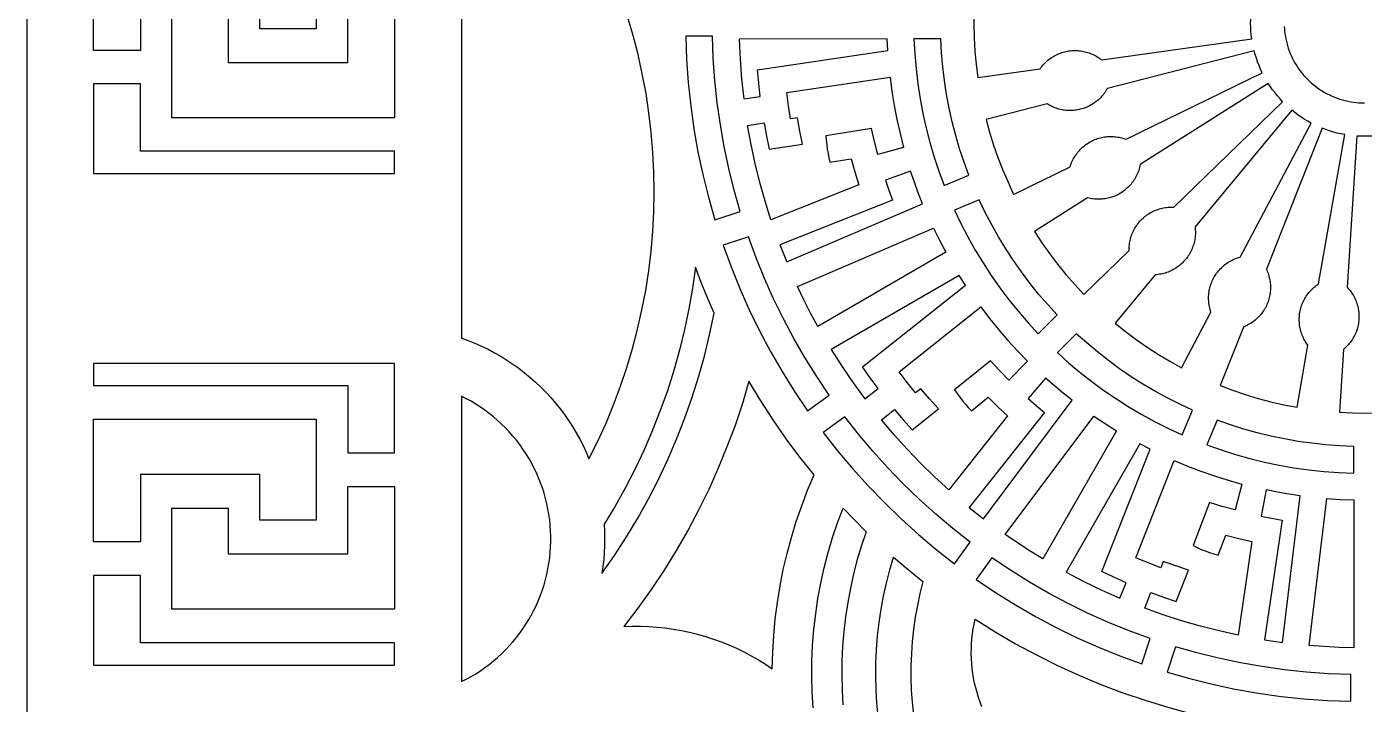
# Model space of a CAD drawing. Header units: millimetres. Extents: x 18407 to 19207, y 1 to 1601.
# Drawn here: x 18407.2 to 18807.2, y 597.7 to 800.3 of the extents above; entities that cross this region are included whole.
import ezdxf

# ---------------------------------------------------------------- set-up
doc = ezdxf.new("R2010")
doc.units = ezdxf.units.MM
doc.layers.get('0').update_dxf_attribs({"color": 1, "true_color": 0xff0000})

msp = doc.modelspace()

# ---------------------------------------------------------------- linework, layer by layer
for points in [[(18407.23, 1.46), (19207.23, 1.46), (19207.23, 1601.46), (18407.23, 1601.46)], [(18427.23, 793.17), (18427.23, 829.9), (18493.79, 829.9), (18493.79, 799.64), (18476.96, 799.64), (18476.96, 813.31), (18441.21, 813.31), (18441.21, 793.17)], [(18517.23, 809.76), (18517.23, 773.02), (18450.67, 773.02), (18450.67, 803.29), (18467.5, 803.29), (18467.5, 789.61), (18503.25, 789.61), (18503.25, 809.76)], [(18517.23, 763), (18441.21, 763), (18441.21, 783.14), (18427.23, 783.14), (18427.23, 756.34), (18517.23, 756.34)], [(18427.23, 692.95), (18503.25, 692.95), (18503.25, 672.81), (18517.23, 672.81), (18517.23, 699.6), (18427.23, 699.6)], [(18427.23, 646.19), (18427.23, 682.92), (18493.79, 682.92), (18493.79, 652.66), (18476.96, 652.66), (18476.96, 666.34), (18441.21, 666.34), (18441.21, 646.19)], [(18517.23, 662.78), (18517.23, 626.05), (18450.67, 626.05), (18450.67, 656.31), (18467.5, 656.31), (18467.5, 642.64), (18503.25, 642.64), (18503.25, 662.78)], [(18517.23, 616.02), (18441.21, 616.02), (18441.21, 636.17), (18427.23, 636.17), (18427.23, 609.37), (18517.23, 609.37)]]:
    msp.add_lwpolyline(points, close=True)
for points in [[(18537.23, 838.2), (18537.23, 707.16)], [(18690.72, 808.92), (18690.54, 804.93), (18690.49, 800.94), (18690.57, 796.95), (18690.8, 792.97), (18691.15, 788.99), (18691.65, 785.04)], [(18575.37, 671.06), (18578.01, 676.36), (18580.47, 681.75), (18582.74, 687.22), (18584.82, 692.77), (18586.71, 698.38), (18588.42, 704.05), (18589.92, 709.78), (18591.23, 715.56), (18592.35, 721.38), (18593.26, 727.23), (18593.97, 733.11), (18594.48, 739.01), (18594.8, 744.92), (18594.91, 750.85), (18594.81, 756.77), (18594.52, 762.68), (18594.02, 768.59), (18593.32, 774.47), (18592.43, 780.32), (18591.33, 786.14), (18590.04, 791.92), (18588.54, 797.66), (18586.86, 803.33)], [(18773.6, 796.68), (18773.45, 797.83), (18773.35, 798.99), (18773.28, 800.15), (18773.26, 801.31), (18773.27, 802.47), (18773.33, 803.63)], [(18783.28, 800.34), (18783.34, 799.5), (18783.42, 798.68), (18783.53, 797.85), (18783.67, 797.03), (18783.84, 796.22), (18784.03, 795.41), (18784.26, 794.61), (18784.51, 793.81), (18784.79, 793.03), (18785.1, 792.26), (18785.43, 791.49), (18785.79, 790.74), (18786.17, 790), (18786.58, 789.28), (18787.02, 788.57), (18787.48, 787.88), (18787.96, 787.2), (18788.47, 786.54), (18789, 785.9), (18789.55, 785.27), (18790.12, 784.67), (18790.71, 784.09), (18791.33, 783.52), (18791.96, 782.98), (18792.61, 782.46), (18793.28, 781.97), (18793.96, 781.5), (18794.66, 781.05), (18795.38, 780.62), (18796.11, 780.22), (18796.85, 779.85), (18797.61, 779.5), (18798.38, 779.18), (18799.16, 778.89), (18799.95, 778.62), (18800.74, 778.38), (18801.55, 778.17), (18802.36, 777.99), (18803.18, 777.83), (18804, 777.71), (18804.83, 777.61), (18805.65, 777.54), (18806.49, 777.5), (18807.32, 777.49)], [(18612.31, 797.46), (18604.3, 797.46)], [(18604.3, 797.46), (18604.56, 790.5), (18605.06, 783.54), (18605.79, 776.61), (18606.76, 769.71), (18607.97, 762.85), (18609.42, 756.03), (18611.09, 749.26), (18613, 742.56)], [(18620.61, 745.03), (18618.79, 751.43), (18617.19, 757.9), (18615.82, 764.41), (18614.67, 770.96), (18613.74, 777.55), (18613.03, 784.17), (18612.56, 790.81), (18612.31, 797.46)], [(18664.57, 796.59), (18620.33, 796.55)], [(18620.33, 796.55), (18620.58, 790.58), (18621.03, 784.62), (18621.66, 778.67)], [(18664.73, 793.16), (18664.57, 796.59)], [(18680.58, 796.61), (18672.57, 796.6)], [(18672.57, 796.6), (18672.81, 792.11), (18673.2, 787.64), (18673.73, 783.18), (18674.42, 778.74), (18675.25, 774.33), (18676.22, 769.94), (18677.35, 765.6), (18678.62, 761.29), (18680.03, 757.02), (18681.58, 752.81)], [(18688.97, 755.88), (18687.53, 759.8), (18686.22, 763.77), (18685.05, 767.78), (18684, 771.82), (18683.09, 775.9), (18682.32, 780), (18681.68, 784.13), (18681.17, 788.27), (18680.81, 792.44), (18680.58, 796.61)], [(18728.73, 790.31), (18773.6, 796.68)], [(18625.81, 787.38), (18664.73, 793.16)], [(18710.28, 787.68), (18710.54, 788.04), (18710.8, 788.38), (18711.08, 788.72), (18711.37, 789.04), (18711.67, 789.36), (18711.98, 789.66), (18712.3, 789.96), (18712.63, 790.24), (18712.98, 790.51), (18713.33, 790.77), (18713.68, 791.02), (18714.05, 791.25), (18714.43, 791.47), (18714.81, 791.68), (18715.2, 791.88), (18715.59, 792.06), (18715.99, 792.23), (18716.4, 792.39), (18716.81, 792.53), (18717.23, 792.65), (18717.65, 792.77), (18718.07, 792.86), (18718.5, 792.95), (18718.93, 793.02), (18719.36, 793.07), (18719.8, 793.11), (18720.23, 793.13), (18720.67, 793.14), (18721.1, 793.14), (18721.54, 793.12), (18721.97, 793.08), (18722.41, 793.03), (18722.84, 792.96), (18723.27, 792.88), (18723.69, 792.79), (18724.11, 792.68), (18724.53, 792.56), (18724.94, 792.42), (18725.35, 792.27), (18725.75, 792.1), (18726.15, 791.92), (18726.54, 791.73), (18726.93, 791.53), (18727.3, 791.31), (18727.67, 791.07), (18728.03, 790.83), (18728.38, 790.57), (18728.73, 790.31)], [(18774.32, 793.05), (18730.41, 781.82)], [(18776.72, 786.52), (18776.23, 787.57), (18775.77, 788.64), (18775.35, 789.72), (18774.97, 790.82), (18774.62, 791.93), (18774.32, 793.05)], [(18626.61, 779.41), (18626.16, 783.39), (18625.81, 787.38)], [(18634.52, 780.59), (18665.42, 785.18)], [(18665.42, 785.18), (18665.97, 780.93), (18666.65, 776.7), (18667.46, 772.48), (18668.39, 768.3), (18669.45, 764.15)], [(18691.65, 785.04), (18710.28, 787.68)], [(18736.02, 766.59), (18776.72, 786.52)], [(18635.66, 772.67), (18635.05, 776.62), (18634.52, 780.59)], [(18730.41, 781.82), (18730.19, 781.45), (18729.97, 781.07), (18729.73, 780.71), (18729.47, 780.36), (18729.21, 780.01), (18728.93, 779.67), (18728.65, 779.35), (18728.35, 779.03), (18728.04, 778.72), (18727.72, 778.43), (18727.39, 778.14), (18727.05, 777.87), (18726.7, 777.61), (18726.34, 777.36), (18725.98, 777.12), (18725.61, 776.9), (18725.22, 776.68), (18724.84, 776.49), (18724.44, 776.3), (18724.04, 776.13), (18723.64, 775.97), (18723.22, 775.83), (18722.81, 775.7), (18722.39, 775.58), (18721.96, 775.48), (18721.54, 775.4), (18721.11, 775.32), (18720.68, 775.27), (18720.24, 775.23), (18719.81, 775.2), (18719.37, 775.19), (18718.94, 775.19), (18718.5, 775.21), (18718.07, 775.24), (18717.63, 775.29), (18717.2, 775.35), (18716.77, 775.43), (18716.35, 775.52), (18715.93, 775.63), (18715.51, 775.75), (18715.09, 775.88), (18714.68, 776.03), (18714.28, 776.19), (18713.88, 776.37), (18713.49, 776.56), (18713.1, 776.76), (18712.73, 776.98), (18712.36, 777.21)], [(18778.53, 783.29), (18740.24, 759.05)], [(18782.83, 777.82), (18782.04, 778.67), (18781.27, 779.55), (18780.54, 780.45), (18779.84, 781.37), (18779.16, 782.32), (18778.53, 783.29)], [(18621.66, 778.67), (18626.61, 779.41)], [(18712.36, 777.21), (18694.12, 772.55)], [(18750.28, 746.29), (18782.83, 777.82)], [(18637.69, 772.97), (18635.66, 772.67)], [(18639.2, 765.11), (18638.4, 769.03), (18637.69, 772.97)], [(18694.12, 772.55), (18695.18, 768.7), (18696.36, 764.89), (18697.68, 761.12), (18699.12, 757.4), (18700.69, 753.74), (18702.38, 750.12)], [(18785.55, 775.31), (18756.62, 740.42)], [(18791.33, 771.44), (18790.31, 772), (18789.31, 772.6), (18788.34, 773.23), (18787.38, 773.89), (18786.45, 774.58), (18785.55, 775.31)], [(18622.8, 770.76), (18627.75, 771.49)], [(18629.78, 742.56), (18628.04, 748.11), (18626.47, 753.71), (18625.07, 759.35), (18623.85, 765.04), (18622.8, 770.76)], [(18627.75, 771.49), (18628.45, 767.55), (18629.24, 763.62)], [(18659.85, 769.78), (18646.2, 767.62)], [(18661.73, 762.05), (18660.74, 765.9), (18659.85, 769.78)], [(18770.11, 731.39), (18791.33, 771.44)], [(18794.69, 769.89), (18777.96, 727.77)], [(18801.38, 768), (18800.24, 768.22), (18799.11, 768.47), (18797.99, 768.77), (18796.88, 769.11), (18795.78, 769.48), (18794.69, 769.89)], [(18629.24, 763.62), (18639.2, 765.11)], [(18646.2, 767.62), (18646.31, 766.29), (18646.46, 764.96), (18646.65, 763.64), (18646.88, 762.32), (18647.15, 761.01), (18647.45, 759.72)], [(18669.45, 764.15), (18661.73, 762.05)], [(18719.28, 758.4), (18719.42, 758.81), (18719.56, 759.22), (18719.72, 759.63), (18719.9, 760.03), (18720.09, 760.42), (18720.29, 760.81), (18720.5, 761.18), (18720.73, 761.56), (18720.97, 761.92), (18721.23, 762.27), (18721.49, 762.62), (18721.77, 762.96), (18722.05, 763.28), (18722.35, 763.6), (18722.66, 763.91), (18722.98, 764.2), (18723.31, 764.49), (18723.65, 764.76), (18724, 765.02), (18724.36, 765.27), (18724.72, 765.51), (18725.1, 765.73), (18725.48, 765.94), (18725.86, 766.14), (18726.26, 766.33), (18726.66, 766.5), (18727.07, 766.66), (18727.48, 766.8), (18727.89, 766.93), (18728.31, 767.04), (18728.74, 767.14), (18729.16, 767.23), (18729.59, 767.3), (18730.03, 767.36), (18730.46, 767.4), (18730.89, 767.43), (18731.33, 767.44), (18731.76, 767.43), (18732.2, 767.42), (18732.63, 767.38), (18733.07, 767.34), (18733.5, 767.27), (18733.93, 767.2), (18734.35, 767.1), (18734.78, 767), (18735.19, 766.88), (18735.61, 766.74), (18736.02, 766.59)], [(18793.58, 723.35), (18801.38, 768)], [(18805.06, 767.56), (18802.17, 722.33)], [(18812.01, 767.83), (18810.86, 767.68), (18809.7, 767.58), (18808.54, 767.51), (18807.38, 767.49), (18806.22, 767.5), (18805.06, 767.56)], [(18647.45, 759.72), (18653.8, 760.72)], [(18653.8, 760.72), (18654.89, 756.84), (18656.07, 752.98)], [(18671.57, 757.05), (18664.03, 754.38)], [(18675.14, 747.34), (18673.87, 750.55), (18672.68, 753.79), (18671.57, 757.05)], [(18702.38, 750.12), (18719.28, 758.4)], [(18740.24, 759.05), (18740.15, 758.62), (18740.05, 758.2), (18739.93, 757.78), (18739.8, 757.36), (18739.66, 756.95), (18739.5, 756.54), (18739.33, 756.14), (18739.14, 755.75), (18738.94, 755.36), (18738.73, 754.98), (18738.5, 754.61), (18738.26, 754.25), (18738.01, 753.89), (18737.75, 753.54), (18737.48, 753.2), (18737.19, 752.87), (18736.9, 752.55), (18736.59, 752.25), (18736.27, 751.95), (18735.94, 751.66), (18735.6, 751.39), (18735.26, 751.12), (18734.9, 750.87), (18734.54, 750.63), (18734.17, 750.41), (18733.79, 750.19), (18733.4, 749.99), (18733.01, 749.8), (18732.61, 749.63), (18732.2, 749.47), (18731.79, 749.32), (18731.38, 749.19), (18730.96, 749.07), (18730.53, 748.97), (18730.11, 748.88), (18729.68, 748.81), (18729.25, 748.75), (18728.81, 748.71), (18728.38, 748.68), (18727.94, 748.66), (18727.51, 748.66), (18727.07, 748.68), (18726.64, 748.71), (18726.2, 748.75), (18725.77, 748.81), (18725.34, 748.89), (18724.92, 748.98), (18724.49, 749.08)], [(18656.07, 752.98), (18629.78, 742.56)], [(18664.03, 754.38), (18665.05, 751.36), (18666.15, 748.37)], [(18681.58, 752.81), (18688.97, 755.88)], [(18666.15, 748.37), (18632.47, 735.02)], [(18692.08, 748.51), (18684.69, 745.44)], [(18715.41, 714.09), (18712.58, 717.16), (18709.86, 720.33), (18707.24, 723.58), (18704.73, 726.92), (18702.32, 730.34), (18700.04, 733.83), (18697.87, 737.4), (18695.82, 741.04), (18693.89, 744.74), (18692.08, 748.51)], [(18724.49, 749.08), (18708.59, 739.01)], [(18613, 742.56), (18620.61, 745.03)], [(18634.5, 729.91), (18675.14, 747.34)], [(18684.69, 745.44), (18686.62, 741.39), (18688.69, 737.4), (18690.89, 733.48), (18693.22, 729.64), (18695.68, 725.89), (18698.26, 722.21), (18700.96, 718.62), (18703.78, 715.13), (18706.71, 711.73), (18709.76, 708.43)], [(18736.9, 733.33), (18736.89, 733.76), (18736.91, 734.2), (18736.94, 734.63), (18736.98, 735.07), (18737.04, 735.5), (18737.11, 735.93), (18737.2, 736.36), (18737.3, 736.78), (18737.41, 737.2), (18737.54, 737.62), (18737.69, 738.03), (18737.85, 738.43), (18738.02, 738.83), (18738.21, 739.23), (18738.41, 739.61), (18738.62, 739.99), (18738.84, 740.37), (18739.08, 740.73), (18739.33, 741.09), (18739.6, 741.43), (18739.87, 741.77), (18740.16, 742.1), (18740.45, 742.42), (18740.76, 742.73), (18741.08, 743.03), (18741.41, 743.31), (18741.74, 743.59), (18742.09, 743.85), (18742.45, 744.1), (18742.81, 744.34), (18743.18, 744.57), (18743.56, 744.78), (18743.95, 744.98), (18744.34, 745.17), (18744.74, 745.34), (18745.15, 745.5), (18745.56, 745.65), (18745.97, 745.78), (18746.39, 745.9), (18746.82, 746), (18747.24, 746.09), (18747.67, 746.16), (18748.1, 746.22), (18748.54, 746.27), (18748.97, 746.29), (18749.41, 746.31), (18749.84, 746.31), (18750.28, 746.29)], [(18637.72, 722.59), (18678.38, 740.03)], [(18678.38, 740.03), (18680.18, 736.4), (18682.08, 732.82)], [(18756.62, 740.42), (18756.67, 739.99), (18756.71, 739.55), (18756.73, 739.12), (18756.73, 738.68), (18756.72, 738.25), (18756.69, 737.81), (18756.65, 737.38), (18756.6, 736.95), (18756.53, 736.52), (18756.44, 736.09), (18756.34, 735.66), (18756.23, 735.24), (18756.1, 734.83), (18755.96, 734.42), (18755.8, 734.01), (18755.63, 733.61), (18755.45, 733.21), (18755.25, 732.83), (18755.04, 732.44), (18754.82, 732.07), (18754.58, 731.7), (18754.34, 731.35), (18754.08, 731), (18753.8, 730.66), (18753.52, 730.33), (18753.22, 730.01), (18752.92, 729.69), (18752.6, 729.4), (18752.28, 729.11), (18751.94, 728.83), (18751.6, 728.56), (18751.24, 728.31), (18750.88, 728.07), (18750.51, 727.84), (18750.13, 727.62), (18749.74, 727.42), (18749.35, 727.23), (18748.95, 727.05), (18748.55, 726.89), (18748.14, 726.74), (18747.73, 726.61), (18747.31, 726.49), (18746.88, 726.38), (18746.46, 726.29), (18746.03, 726.22), (18745.6, 726.16), (18745.17, 726.11), (18744.73, 726.08)], [(18623.08, 737.42), (18615.47, 734.95)], [(18647.18, 690.12), (18643.48, 695.65), (18639.96, 701.3), (18636.64, 707.07), (18633.51, 712.95), (18630.59, 718.93), (18627.88, 725.01), (18625.38, 731.17), (18623.08, 737.42)], [(18708.59, 739.01), (18710.79, 735.68), (18713.09, 732.42), (18715.5, 729.24), (18718.03, 726.15), (18720.65, 723.15), (18723.38, 720.23)], [(18615.47, 734.95), (18617.87, 728.41), (18620.49, 721.95), (18623.33, 715.58), (18626.39, 709.32), (18629.66, 703.16), (18633.14, 697.12), (18636.82, 691.21), (18640.71, 685.42)], [(18632.47, 735.02), (18634.5, 729.91)], [(18682.08, 732.82), (18643.79, 710.66)], [(18723.38, 720.23), (18736.9, 733.33)], [(18607.2, 728.38), (18606.32, 722.12), (18605.24, 715.88), (18603.95, 709.69), (18602.44, 703.54), (18600.74, 697.45), (18598.82, 691.42), (18596.71, 685.46), (18594.39, 679.57), (18591.88, 673.77), (18589.17, 668.05), (18586.27, 662.43), (18583.18, 656.9), (18579.91, 651.49)], [(18612.79, 714.6), (18610.82, 719.15), (18608.95, 723.74), (18607.2, 728.38)], [(18761.39, 714.93), (18761.26, 715.34), (18761.13, 715.76), (18761.03, 716.18), (18760.93, 716.61), (18760.85, 717.04), (18760.79, 717.47), (18760.74, 717.9), (18760.71, 718.33), (18760.69, 718.77), (18760.69, 719.21), (18760.7, 719.64), (18760.72, 720.08), (18760.76, 720.51), (18760.82, 720.94), (18760.89, 721.37), (18760.97, 721.8), (18761.07, 722.22), (18761.19, 722.64), (18761.31, 723.06), (18761.46, 723.47), (18761.61, 723.88), (18761.78, 724.28), (18761.97, 724.67), (18762.16, 725.06), (18762.37, 725.44), (18762.6, 725.82), (18762.83, 726.18), (18763.08, 726.54), (18763.34, 726.89), (18763.62, 727.23), (18763.9, 727.56), (18764.19, 727.88), (18764.5, 728.19), (18764.82, 728.49), (18765.14, 728.78), (18765.48, 729.06), (18765.82, 729.32), (18766.18, 729.58), (18766.54, 729.82), (18766.91, 730.05), (18767.29, 730.26), (18767.68, 730.46), (18768.07, 730.65), (18768.47, 730.83), (18768.87, 730.99), (18769.28, 731.14), (18769.69, 731.27), (18770.11, 731.39)], [(18686.12, 725.91), (18647.83, 703.75)], [(18687.97, 723.02), (18686.12, 725.91)], [(18744.73, 726.08), (18732.72, 711.59)], [(18777.96, 727.77), (18778.14, 727.37), (18778.31, 726.97), (18778.46, 726.56), (18778.6, 726.15), (18778.73, 725.73), (18778.84, 725.31), (18778.93, 724.89), (18779.01, 724.46), (18779.08, 724.03), (18779.13, 723.59), (18779.17, 723.16), (18779.19, 722.73), (18779.2, 722.29), (18779.19, 721.85), (18779.17, 721.42), (18779.13, 720.99), (18779.08, 720.55), (18779.01, 720.12), (18778.93, 719.69), (18778.83, 719.27), (18778.72, 718.85), (18778.59, 718.43), (18778.45, 718.02), (18778.3, 717.61), (18778.13, 717.21), (18777.95, 716.81), (18777.75, 716.42), (18777.55, 716.04), (18777.33, 715.67), (18777.09, 715.3), (18776.85, 714.94), (18776.59, 714.59), (18776.32, 714.25), (18776.04, 713.91), (18775.74, 713.59), (18775.44, 713.28), (18775.12, 712.98), (18774.8, 712.69), (18774.47, 712.41), (18774.12, 712.14), (18773.77, 711.89), (18773.41, 711.64), (18773.04, 711.41), (18772.66, 711.19), (18772.28, 710.99), (18771.89, 710.8), (18771.49, 710.62), (18771.09, 710.45)], [(18643.79, 710.66), (18641.67, 714.59), (18639.65, 718.57), (18637.72, 722.59)], [(18657.16, 698.55), (18687.97, 723.02)], [(18790.38, 705), (18790.12, 705.35), (18789.87, 705.71), (18789.64, 706.08), (18789.42, 706.45), (18789.21, 706.84), (18789.02, 707.23), (18788.84, 707.62), (18788.67, 708.03), (18788.52, 708.44), (18788.38, 708.85), (18788.26, 709.27), (18788.15, 709.69), (18788.05, 710.11), (18787.97, 710.54), (18787.91, 710.97), (18787.85, 711.4), (18787.82, 711.84), (18787.8, 712.27), (18787.79, 712.71), (18787.8, 713.14), (18787.82, 713.58), (18787.86, 714.01), (18787.91, 714.44), (18787.98, 714.88), (18788.06, 715.3), (18788.16, 715.73), (18788.27, 716.15), (18788.39, 716.57), (18788.53, 716.98), (18788.69, 717.39), (18788.86, 717.79), (18789.04, 718.18), (18789.23, 718.57), (18789.44, 718.96), (18789.66, 719.33), (18789.9, 719.7), (18790.14, 720.06), (18790.4, 720.41), (18790.67, 720.75), (18790.95, 721.08), (18791.25, 721.4), (18791.55, 721.72), (18791.87, 722.02), (18792.19, 722.31), (18792.52, 722.59), (18792.87, 722.85), (18793.22, 723.11), (18793.58, 723.35)], [(18802.17, 722.33), (18802.46, 722.01), (18802.74, 721.68), (18803.02, 721.34), (18803.28, 720.99), (18803.52, 720.63), (18803.76, 720.26), (18803.98, 719.89), (18804.19, 719.51), (18804.39, 719.12), (18804.57, 718.72), (18804.74, 718.32), (18804.89, 717.91), (18805.03, 717.5), (18805.16, 717.08), (18805.27, 716.66), (18805.37, 716.24), (18805.46, 715.81), (18805.52, 715.38), (18805.58, 714.95), (18805.62, 714.52), (18805.64, 714.08), (18805.65, 713.65), (18805.65, 713.21), (18805.63, 712.78), (18805.59, 712.34), (18805.54, 711.91), (18805.48, 711.48), (18805.4, 711.05), (18805.3, 710.62), (18805.19, 710.2), (18805.07, 709.78), (18804.93, 709.37), (18804.78, 708.96), (18804.62, 708.56), (18804.44, 708.16), (18804.24, 707.77), (18804.04, 707.39), (18803.82, 707.01), (18803.59, 706.64), (18803.34, 706.28), (18803.09, 705.93), (18802.82, 705.59), (18802.54, 705.25), (18802.25, 704.93), (18801.95, 704.61), (18801.63, 704.31), (18801.31, 704.02), (18800.98, 703.74)], [(18668.1, 697.03), (18692.56, 716.45)], [(18692.56, 716.45), (18695.16, 713.05), (18697.87, 709.72), (18700.67, 706.48), (18703.57, 703.32), (18706.57, 700.26)], [(18579.22, 636.79), (18582.98, 642.18), (18586.56, 647.69), (18589.95, 653.32), (18593.15, 659.06), (18596.15, 664.9), (18598.95, 670.84), (18601.56, 676.88), (18603.95, 682.99), (18606.14, 689.19), (18608.12, 695.45), (18609.89, 701.78), (18611.45, 708.17), (18612.79, 714.6)], [(18709.76, 708.43), (18715.41, 714.09)], [(18752.58, 698.3), (18761.39, 714.93)], [(18721.11, 708.47), (18715.45, 702.81)], [(18755.84, 685.6), (18752.05, 687.36), (18748.32, 689.24), (18744.65, 691.24), (18741.06, 693.37), (18737.53, 695.6), (18734.08, 697.96), (18730.71, 700.43), (18727.42, 703), (18724.22, 705.69), (18721.11, 708.47)], [(18732.72, 711.59), (18735.83, 709.09), (18739.03, 706.71), (18742.31, 704.43), (18745.66, 702.27), (18749.09, 700.23), (18752.58, 698.3)], [(18771.09, 710.45), (18764.14, 692.96)], [(18537.23, 707.16), (18539.27, 706.42), (18541.27, 705.61), (18543.25, 704.73), (18545.2, 703.79), (18547.12, 702.78), (18549, 701.71), (18550.84, 700.57), (18552.64, 699.37), (18554.4, 698.11), (18556.12, 696.79), (18557.79, 695.41), (18559.41, 693.97), (18560.98, 692.49), (18562.51, 690.94), (18563.97, 689.35), (18565.39, 687.71), (18566.74, 686.02), (18568.04, 684.29), (18569.28, 682.51), (18570.45, 680.69), (18571.57, 678.84), (18572.62, 676.94), (18573.6, 675.01), (18574.52, 673.05), (18575.37, 671.06)], [(18787.14, 686.46), (18790.38, 705)], [(18647.83, 703.75), (18651.03, 698.71), (18654.4, 693.77), (18657.92, 688.94)], [(18695.44, 700.33), (18684.7, 691.64)], [(18700.93, 694.58), (18698.15, 697.42), (18695.44, 700.33)], [(18706.57, 700.26), (18700.93, 694.58)], [(18715.45, 702.81), (18718.79, 699.8), (18722.23, 696.91), (18725.76, 694.14), (18729.38, 691.48), (18733.09, 688.95), (18736.88, 686.54), (18740.75, 684.26), (18744.69, 682.11), (18748.71, 680.09), (18752.78, 678.21)], [(18800.98, 703.74), (18799.78, 684.96)], [(18661.83, 692.05), (18659.46, 695.28), (18657.16, 698.55)], [(18673.05, 690.74), (18670.54, 693.86), (18668.1, 697.03)], [(18623.23, 694.22), (18621.25, 687.61), (18619.06, 681.06), (18616.65, 674.59), (18614.03, 668.21), (18611.19, 661.91), (18608.16, 655.71), (18604.92, 649.61), (18601.48, 643.62), (18597.85, 637.75), (18594.02, 632), (18590.01, 626.38), (18585.82, 620.9)], [(18642.69, 666.25), (18638.45, 671.59), (18634.37, 677.06), (18630.48, 682.66), (18626.76, 688.39), (18623.23, 694.22)], [(18657.92, 688.94), (18661.83, 692.05)], [(18674.65, 692.02), (18673.05, 690.74)], [(18679.89, 685.96), (18677.24, 688.96), (18674.65, 692.02)], [(18711.95, 695.17), (18706.75, 689.09)], [(18719.9, 688.55), (18717.2, 690.69), (18714.55, 692.9), (18711.95, 695.17)], [(18764.14, 692.96), (18767.87, 691.55), (18771.65, 690.27), (18775.47, 689.12), (18779.33, 688.1), (18783.22, 687.21), (18787.14, 686.46)], [(18537.23, 604.42), (18538.69, 605.16), (18540.12, 605.95), (18541.52, 606.78), (18542.89, 607.67), (18544.24, 608.6), (18545.54, 609.58), (18546.82, 610.6), (18548.06, 611.66), (18549.26, 612.77), (18550.42, 613.92), (18551.54, 615.1), (18552.62, 616.33), (18553.66, 617.59), (18554.66, 618.88), (18555.61, 620.21), (18556.51, 621.57), (18557.36, 622.97), (18558.17, 624.39), (18558.93, 625.83), (18559.63, 627.3), (18560.29, 628.8), (18560.89, 630.32), (18561.44, 631.86), (18561.94, 633.41), (18562.39, 634.98), (18562.78, 636.57), (18563.11, 638.17), (18563.39, 639.78), (18563.62, 641.39), (18563.78, 643.02), (18563.9, 644.65), (18563.95, 646.28), (18563.95, 647.91), (18563.9, 649.54), (18563.78, 651.17), (18563.62, 652.8), (18563.39, 654.42), (18563.11, 656.03), (18562.78, 657.62), (18562.39, 659.21), (18561.94, 660.78), (18561.44, 662.34), (18560.89, 663.87), (18560.29, 665.39), (18559.63, 666.89), (18558.93, 668.36), (18558.17, 669.81), (18557.36, 671.23), (18556.51, 672.62), (18555.61, 673.98), (18554.66, 675.31), (18553.66, 676.6), (18552.62, 677.87), (18551.54, 679.09), (18550.42, 680.28), (18549.26, 681.42), (18548.06, 682.53), (18546.82, 683.59), (18545.54, 684.62), (18544.24, 685.59), (18542.89, 686.52), (18541.52, 687.41), (18540.12, 688.24), (18538.69, 689.03), (18537.23, 689.77)], [(18537.23, 689.77), (18537.23, 604.42)], [(18640.71, 685.42), (18647.18, 690.12)], [(18684.7, 691.64), (18685.46, 690.54), (18686.25, 689.47), (18687.08, 688.42), (18687.93, 687.39), (18688.82, 686.39), (18689.73, 685.42)], [(18689.73, 685.42), (18694.73, 689.47)], [(18693.41, 653.13), (18719.9, 688.55)], [(18694.73, 689.47), (18697.61, 686.64), (18700.56, 683.9)], [(18706.75, 689.09), (18709.15, 686.99), (18711.59, 684.94)], [(18662.87, 682.66), (18666.78, 685.77)], [(18666.78, 685.77), (18669.36, 682.7), (18672.01, 679.7)], [(18672.01, 679.7), (18679.89, 685.96)], [(18711.59, 684.94), (18689.1, 656.54)], [(18752.78, 678.21), (18755.84, 685.6)], [(18799.78, 684.96), (18803.76, 684.77), (18807.75, 684.72), (18811.74, 684.81), (18815.72, 685.03), (18819.7, 685.39), (18823.66, 685.88)], [(18651.88, 683.65), (18645.41, 678.95)], [(18689.42, 646.12), (18684.19, 650.23), (18679.1, 654.52), (18674.16, 658.98), (18669.37, 663.6), (18664.74, 668.39), (18660.28, 673.33), (18656, 678.42), (18651.88, 683.65)], [(18683.01, 661.73), (18678.72, 665.66), (18674.56, 669.72), (18670.53, 673.91), (18666.63, 678.22), (18662.87, 682.66)], [(18700.56, 683.9), (18683.01, 661.73)], [(18699.86, 648.4), (18726.36, 683.83)], [(18726.36, 683.83), (18729.73, 681.59), (18733.17, 679.44)], [(18763.25, 682.59), (18760.19, 675.19)], [(18804.09, 674.76), (18799.91, 674.93), (18795.75, 675.24), (18791.6, 675.69), (18787.46, 676.27), (18783.34, 676.99), (18779.26, 677.84), (18775.2, 678.83), (18771.17, 679.95), (18767.19, 681.21), (18763.25, 682.59)], [(18645.41, 678.95), (18649.71, 673.47), (18654.2, 668.13), (18658.87, 662.96), (18663.71, 657.94), (18668.72, 653.1), (18673.9, 648.43), (18679.23, 643.94), (18684.72, 639.64)], [(18733.17, 679.44), (18711.09, 641.11)], [(18740.12, 675.48), (18718.04, 637.14)], [(18728.72, 637.31), (18743.17, 673.9)], [(18743.17, 673.9), (18740.12, 675.48)], [(18760.19, 675.19), (18764.43, 673.7), (18768.71, 672.34), (18773.03, 671.13), (18777.4, 670.06), (18781.79, 669.14), (18786.22, 668.37), (18790.66, 667.74), (18795.13, 667.26), (18799.61, 666.93), (18804.09, 666.75)], [(18804.09, 666.75), (18804.09, 674.76)], [(18738.96, 641.45), (18750.43, 670.51)], [(18750.43, 670.51), (18754.38, 668.86), (18758.39, 667.33), (18762.44, 665.93), (18766.53, 664.64), (18770.66, 663.48)], [(18630.2, 608.29), (18630.33, 613.27), (18630.62, 618.23), (18631.09, 623.18), (18631.72, 628.12), (18632.52, 633.03), (18633.49, 637.91), (18634.62, 642.75), (18635.91, 647.56), (18637.37, 652.31), (18638.99, 657.02), (18640.76, 661.67), (18642.69, 666.25)], [(18770.66, 663.48), (18768.62, 655.75)], [(18777.86, 661.77), (18776.4, 653.9)], [(18788.06, 660.01), (18784.64, 660.52), (18781.24, 661.1), (18777.86, 661.77)], [(18782.83, 616.1), (18788.06, 660.01)], [(18642.41, 596.6), (18642.13, 601.28), (18642.01, 605.96), (18642.06, 610.65), (18642.27, 615.33), (18642.64, 620), (18643.17, 624.66), (18643.86, 629.29), (18644.72, 633.9), (18645.73, 638.48), (18646.91, 643.01), (18648.24, 647.51), (18649.72, 651.95), (18651.36, 656.34)], [(18651.36, 656.34), (18654.77, 652.76), (18658.27, 649.26)], [(18689.1, 656.54), (18693.41, 653.13)], [(18760.98, 657.99), (18756.03, 645.09)], [(18768.62, 655.75), (18764.78, 656.82), (18760.98, 657.99)], [(18790.78, 615.22), (18796.01, 659.16)], [(18796.01, 659.16), (18800.05, 658.9), (18804.1, 658.75)], [(18804.1, 658.75), (18804.15, 614.52)], [(18776.4, 653.9), (18779.53, 653.29), (18782.67, 652.73)], [(18782.67, 652.73), (18777.39, 616.89)], [(18579.91, 651.49), (18580.02, 649.39), (18580.06, 647.28), (18580.03, 645.17), (18579.93, 643.07), (18579.77, 640.97), (18579.53, 638.88), (18579.22, 636.79)], [(18658.27, 649.26), (18656.87, 645.11), (18655.61, 640.91), (18654.51, 636.67), (18653.55, 632.4), (18652.74, 628.09), (18652.08, 623.76), (18651.57, 619.41), (18651.22, 615.04), (18651.01, 610.66), (18650.96, 606.28), (18651.06, 601.9), (18651.32, 597.53)], [(18711.09, 641.11), (18707.29, 643.45), (18703.55, 645.88), (18699.86, 648.4)], [(18763.5, 642.22), (18765.8, 648.22)], [(18765.8, 648.22), (18769.71, 647.22), (18773.64, 646.31)], [(18684.72, 639.64), (18689.42, 646.12)], [(18756.03, 645.09), (18757.24, 644.52), (18758.46, 643.98), (18759.7, 643.49), (18760.95, 643.03), (18762.22, 642.6), (18763.5, 642.22)], [(18773.64, 646.31), (18769.52, 618.34)], [(18661.87, 593.99), (18661.49, 597.99), (18661.25, 602.01), (18661.14, 606.02), (18661.18, 610.04), (18661.36, 614.06), (18661.67, 618.07), (18662.12, 622.06), (18662.72, 626.04), (18663.45, 629.99), (18664.31, 633.91), (18665.32, 637.81), (18666.45, 641.66)], [(18666.45, 641.66), (18670.8, 637.93), (18675.25, 634.32)], [(18695.89, 641.41), (18691.19, 634.94)], [(18743.19, 617.31), (18736.94, 619.61), (18730.78, 622.11), (18724.7, 624.83), (18718.72, 627.75), (18712.84, 630.87), (18707.07, 634.19), (18701.42, 637.71), (18695.89, 641.41)], [(18746.38, 638.48), (18742.65, 639.93), (18738.96, 641.45)], [(18747.14, 640.39), (18746.38, 638.48)], [(18754.7, 637.77), (18750.91, 639.04), (18747.14, 640.39)], [(18718.04, 637.14), (18723.33, 634.38), (18728.72, 631.78), (18734.18, 629.36)], [(18736.02, 634.01), (18732.35, 635.62), (18728.72, 637.31)], [(18751.01, 628.4), (18754.7, 637.77)], [(18675.25, 634.32), (18674.37, 630.79), (18673.61, 627.23), (18672.97, 623.65), (18672.46, 620.04), (18672.07, 616.42), (18671.8, 612.79), (18671.67, 609.16), (18671.66, 605.52), (18671.77, 601.88), (18672.01, 598.25), (18672.38, 594.62)], [(18691.19, 634.94), (18696.98, 631.05), (18702.89, 627.37), (18708.93, 623.89), (18715.09, 620.62), (18721.35, 617.56), (18727.72, 614.72), (18734.17, 612.1), (18740.72, 609.7)], [(18734.18, 629.36), (18736.02, 634.01)], [(18741.61, 626.39), (18743.45, 631.04)], [(18743.45, 631.04), (18747.21, 629.68), (18751.01, 628.4)], [(18769.52, 618.34), (18763.84, 619.6), (18758.21, 621.04), (18752.62, 622.65), (18747.09, 624.43), (18741.61, 626.39)], [(18585.82, 620.9), (18588.29, 620.98), (18590.76, 620.98), (18593.23, 620.89), (18595.7, 620.72), (18598.16, 620.46), (18600.6, 620.12), (18603.04, 619.69), (18605.46, 619.18), (18607.86, 618.59), (18610.24, 617.91), (18612.59, 617.16), (18614.92, 616.32), (18617.21, 615.4), (18619.47, 614.41), (18621.7, 613.33), (18623.89, 612.18), (18626.04, 610.96), (18628.14, 609.66), (18630.2, 608.29)], [(18692.9, 596.93), (18692.36, 598.3), (18691.87, 599.7), (18691.43, 601.12), (18691.04, 602.54), (18690.7, 603.98), (18690.4, 605.44), (18690.16, 606.9), (18689.97, 608.37), (18689.84, 609.84), (18689.75, 611.32), (18689.71, 612.8), (18689.73, 614.28), (18689.8, 615.76), (18689.92, 617.24), (18690.09, 618.71), (18690.31, 620.17), (18690.58, 621.63), (18690.9, 623.07)], [(18690.9, 623.07), (18696.88, 619.32), (18702.97, 615.76), (18709.18, 612.41), (18715.5, 609.26), (18721.92, 606.33), (18728.43, 603.61), (18735.03, 601.11), (18741.7, 598.83), (18748.45, 596.77), (18755.27, 594.93), (18762.14, 593.33), (18769.06, 591.95)], [(18740.72, 609.7), (18743.19, 617.31)], [(18777.39, 616.89), (18782.83, 616.1)], [(18750.8, 614.84), (18748.33, 607.23)], [(18803.23, 606.54), (18796.58, 606.79), (18789.94, 607.26), (18783.32, 607.97), (18776.73, 608.9), (18770.18, 610.05), (18763.66, 611.43), (18757.2, 613.02), (18750.8, 614.84)], [(18804.15, 614.52), (18799.69, 614.65), (18795.23, 614.88), (18790.78, 615.22)], [(18748.33, 607.23), (18755.03, 605.32), (18761.8, 603.65), (18768.62, 602.2), (18775.48, 601), (18782.38, 600.02), (18789.31, 599.29), (18796.27, 598.79), (18803.23, 598.54)], [(18803.23, 598.54), (18803.23, 606.54)]]:
    msp.add_lwpolyline(points)

doc.saveas('drawing.dxf')
